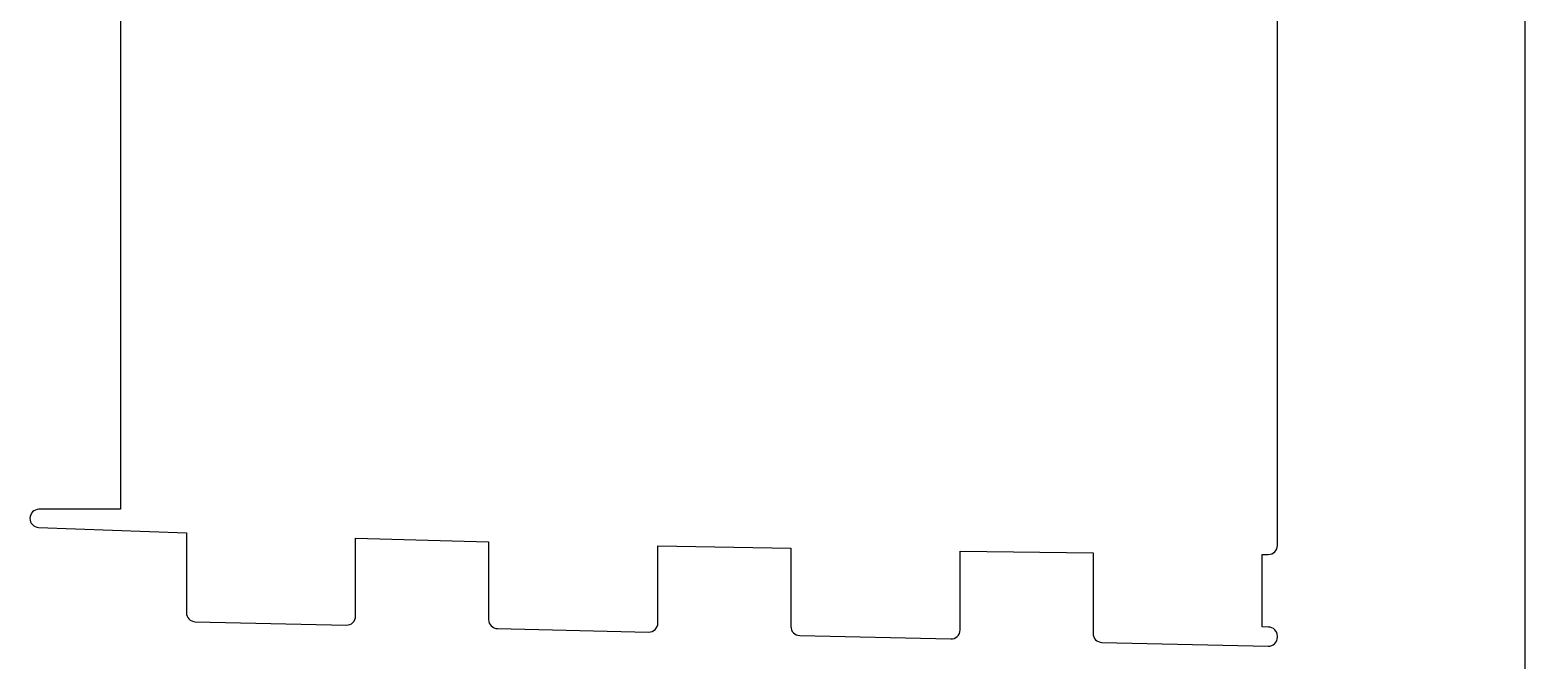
# Model space of a CAD drawing. Extents: x 296 to 1497, y 3 to 304.
# Drawn here: x 1447.43 to 1496.91, y 137.85 to 158.71 of the extents above; entities that cross this region are included whole.
import ezdxf

# ---------------------------------------------------------------- set-up
doc = ezdxf.new("R2010")
doc.units = 0
doc.layers.add('FLAT_PANELS', color=1, linetype='CONTINUOUS')
doc.layers.add('HELP_LINES', color=3, linetype='CONTINUOUS')

msp = doc.modelspace()

# ---------------------------------------------------------------- linework, layer by layer
at = {"layer": 'FLAT_PANELS'}
for p, q in [((1488.712, 141.649, 0), (1488.712, 185.06, 0)), ((1450.433, 183.865, 0), (1450.433, 142.843, 0)), ((1450.433, 142.843, 0), (1447.733, 142.843, 0)), ((1447.721, 142.243, 0), (1452.611, 142.068, 0)), ((1452.611, 142.068, 0), (1452.611, 139.425, 0)), ((1458.211, 139.311, 0), (1458.211, 141.892, 0)), ((1458.211, 141.892, 0), (1462.611, 141.771, 0)), ((1462.611, 141.771, 0), (1462.611, 139.196, 0)), ((1468.211, 139.082, 0), (1468.211, 141.64, 0)), ((1468.211, 141.64, 0), (1472.611, 141.553, 0)), ((1472.611, 141.553, 0), (1472.611, 138.968, 0)), ((1478.211, 138.853, 0), (1478.211, 141.461, 0)), ((1478.211, 141.461, 0), (1482.611, 141.404, 0)), ((1482.611, 141.404, 0), (1482.611, 138.739, 0)), ((1488.211, 138.95, 0), (1488.211, 141.35, 0)), ((1488.211, 141.35, 0), (1488.409, 141.349, 0)), ((1452.904, 139.125, 0), (1457.904, 139.011, 0)), ((1462.904, 138.896, 0), (1467.904, 138.782, 0)), ((1472.904, 138.668, 0), (1477.904, 138.553, 0)), ((1488.414, 138.949, 0), (1488.211, 138.95, 0)), ((1488.712, 138.613, 0), (1488.712, 138.649, 0)), ((1482.904, 138.439, 0), (1488.405, 138.313, 0))]:
    msp.add_line(p, q, dxfattribs=at)
for centre, start, end in [((1447.733, 142.543, 0), 89.9999, 267.8121), ((1488.412, 141.649, 0), 269.5605, 360), ((1452.911, 139.425, 0), 180, 268.6902), ((1457.911, 139.311, 0), 268.6902, 0), ((1462.911, 139.196, 0), 180, 268.6902), ((1467.911, 139.082, 0), 268.6902, 0), ((1472.911, 138.968, 0), 180, 268.6902), ((1477.911, 138.853, 0), 268.6902, 0), ((1482.911, 138.739, 0), 180, 268.6902), ((1488.412, 138.613, 0), 268.6902, 0), ((1488.412, 138.649, 0), 360, 89.5605)]:
    msp.add_arc(centre, 0.3, start, end, dxfattribs=at)
at = {"layer": 'HELP_LINES'}
msp.add_line((1496.908, 3.093), (1496.908, 303.093), dxfattribs=at)

doc.saveas('drawing.dxf')
